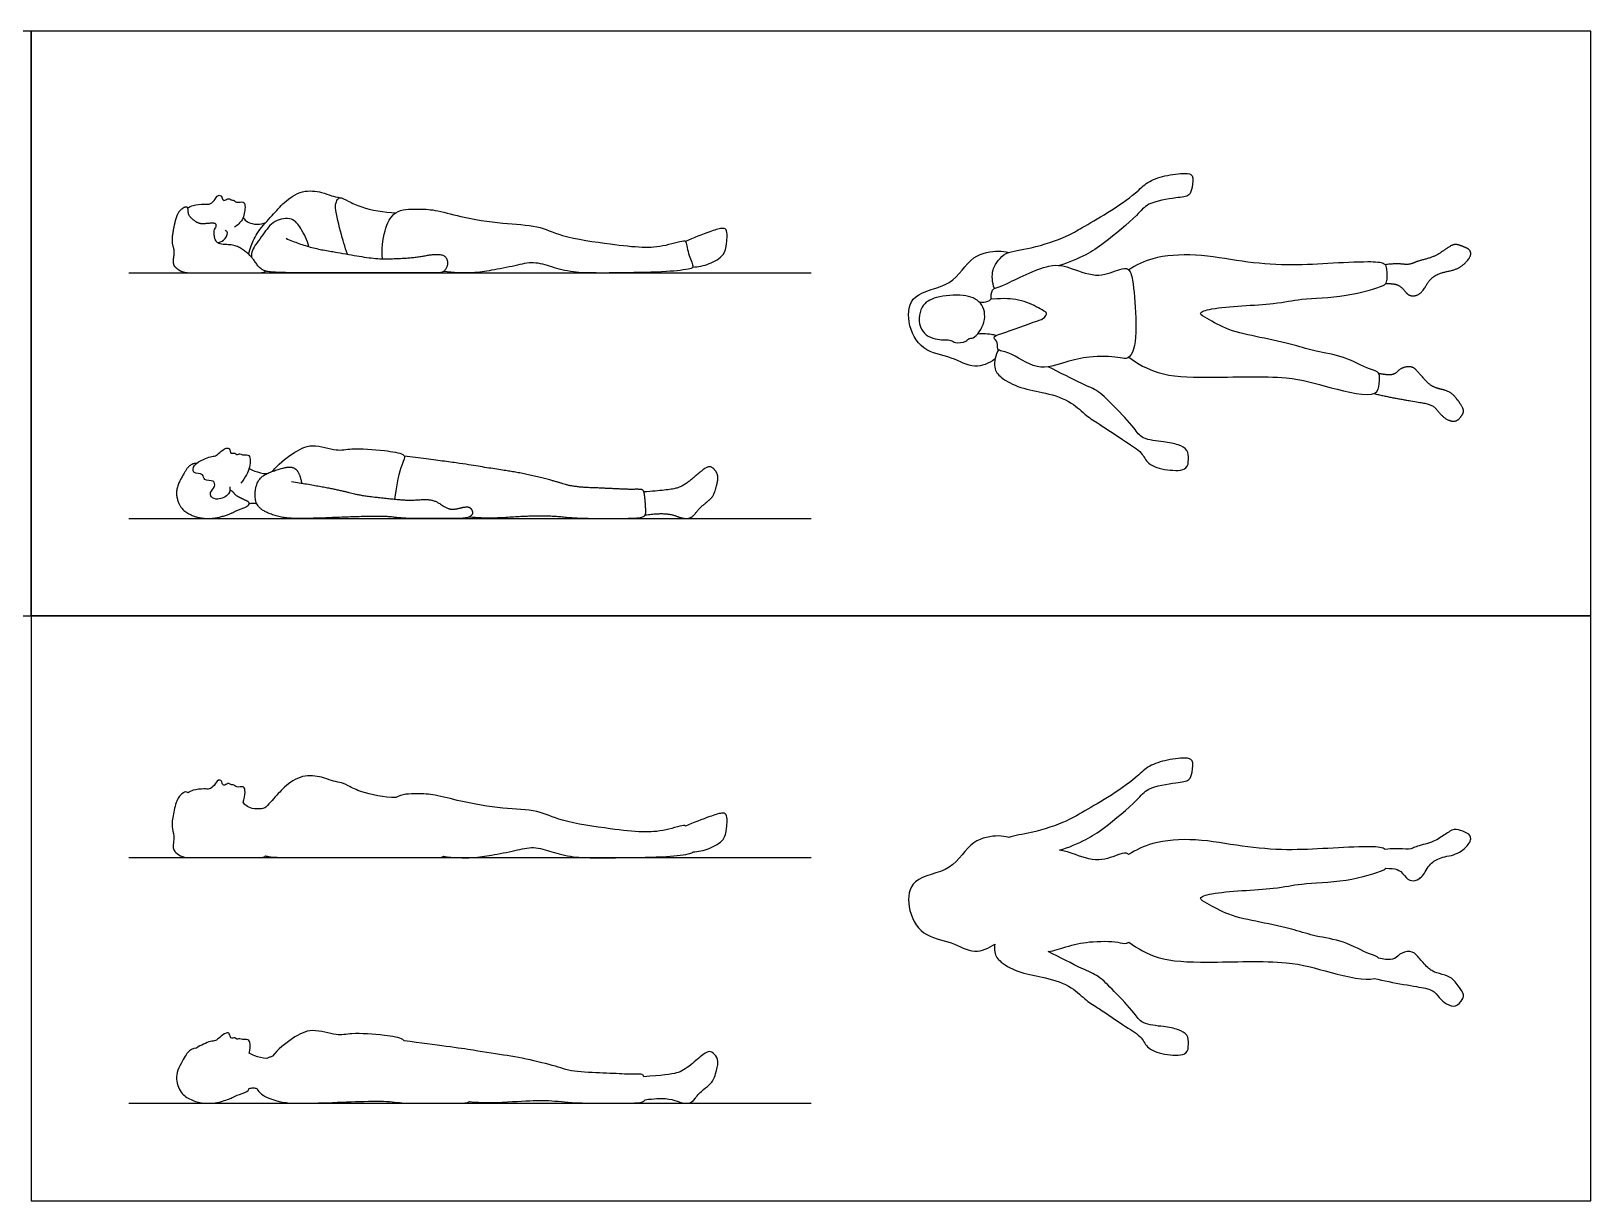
# Model space of a CAD drawing. Header units: millimetres. Extents: x 0.3 to 34.9, y 0.2 to 32.
# Drawn here: x 30.065 to 34.942, y 0.674 to 4.331 of the extents above; entities that cross this region are included whole.
import ezdxf

# ---------------------------------------------------------------- set-up
doc = ezdxf.new("R2010")
doc.units = ezdxf.units.MM
for name, color, linetype, true_color in [('AG-DIAGRAM', 7, 'Continuous', 0xfecc66), ('AG-OUTLINE', 7, 'Continuous', 0x8000ff), ('AG-PEOPLE', 7, 'Continuous', 0x66ccff), ('X-VPRT', 6, 'Continuous', 0xff00ff)]:
    doc.layers.add(name, color=color, linetype=linetype, true_color=true_color)

msp = doc.modelspace()

# ---------------------------------------------------------------- linework, layer by layer
at = {"layer": 'AG-DIAGRAM'}
for points in [[(30.37, 3.5757), (32.5036, 3.5757)], [(30.37, 2.8073), (32.5036, 2.8073)], [(30.37, 1.7469), (32.5036, 1.7469)], [(30.37, 0.9785), (32.5036, 0.9785)]]:
    msp.add_lwpolyline(points, dxfattribs=at)
at = {"layer": 'AG-OUTLINE'}
for points, knots in [([(33.1218, 1.8102), (33.1395, 1.8164), (33.1995, 1.8229), (33.3031, 1.8589), (33.3509, 1.8885), (33.4317, 1.9337), (33.5183, 1.9935), (33.5542, 2.0321), (33.6086, 2.0521), (33.6706, 2.0599), (33.7013, 2.0546), (33.6955, 2.0137), (33.6888, 1.9854), (33.6428, 1.9818), (33.5533, 1.9669), (33.5252, 1.9246), (33.4197, 1.8379), (33.366, 1.8031), (33.3088, 1.7784), (33.2805, 1.7699), (33.2943, 1.7687), (33.3298, 1.7573), (33.4029, 1.7281), (33.466, 1.7589), (33.4897, 1.7624), (33.4961, 1.7571), (33.4968, 1.7564), (33.5205, 1.771), (33.5718, 1.7981), (33.7099, 1.8089), (33.851, 1.78), (33.9458, 1.7723), (34.0352, 1.7711), (34.1169, 1.7757), (34.2386, 1.7823), (34.2893, 1.7797), (34.2981, 1.7729), (34.2989, 1.7722), (34.3215, 1.775), (34.3397, 1.7756), (34.3674, 1.7723), (34.3779, 1.7733), (34.3923, 1.7803), (34.4054, 1.7845), (34.4434, 1.7944), (34.4587, 1.8008), (34.4818, 1.8163), (34.4921, 1.8231), (34.5101, 1.8352), (34.5192, 1.8368), (34.5373, 1.8312), (34.546, 1.8278), (34.5631, 1.8196), (34.5671, 1.8134), (34.5658, 1.7969), (34.5592, 1.787), (34.5341, 1.7637), (34.5182, 1.7561), (34.4801, 1.7488), (34.4654, 1.744), (34.4449, 1.7319), (34.4357, 1.7219), (34.4193, 1.6937), (34.4116, 1.6845), (34.3968, 1.6756), (34.3892, 1.6739), (34.3739, 1.6761), (34.3664, 1.6814), (34.3519, 1.7008), (34.3442, 1.707), (34.3279, 1.7123), (34.3161, 1.7136), (34.3008, 1.7134), (34.299, 1.7111), (34.2851, 1.7023), (34.1715, 1.6684), (34.035, 1.668), (33.9546, 1.6468), (33.7667, 1.6415), (33.7105, 1.6211), (33.7476, 1.601), (33.8116, 1.5637), (33.9067, 1.5458), (34.0141, 1.5222), (34.0824, 1.4992), (34.1688, 1.4888), (34.2458, 1.4441), (34.2741, 1.4396), (34.2786, 1.4322), (34.2787, 1.432), (34.2946, 1.4287), (34.3069, 1.4273), (34.3243, 1.4285), (34.3321, 1.4324), (34.3464, 1.4471), (34.3558, 1.4514), (34.3796, 1.4543), (34.3889, 1.4511), (34.4026, 1.4356), (34.4111, 1.426), (34.4313, 1.4032), (34.4401, 1.3956), (34.455, 1.388), (34.4649, 1.3847), (34.4897, 1.3789), (34.4993, 1.3749), (34.513, 1.3642), (34.5213, 1.3548), (34.541, 1.3275), (34.5453, 1.3179), (34.5429, 1.3069), (34.5386, 1.3), (34.5238, 1.2834), (34.5151, 1.2807), (34.4948, 1.2866), (34.4862, 1.2915), (34.4717, 1.3052), (34.4647, 1.3129), (34.4515, 1.3297), (34.4406, 1.3353), (34.4099, 1.3412), (34.3868, 1.3453), (34.3254, 1.3556), (34.2948, 1.3618), (34.2641, 1.3692), (34.2396, 1.3598), (34.1135, 1.3903), (33.9945, 1.4284), (33.7453, 1.4169), (33.5906, 1.4241), (33.5251, 1.4627), (33.497, 1.4829), (33.4943, 1.481), (33.4842, 1.4764), (33.4615, 1.4859), (33.3704, 1.4859), (33.3111, 1.4718), (33.2643, 1.4558), (33.2448, 1.4532), (33.2802, 1.4356), (33.3494, 1.3992), (33.4037, 1.3785), (33.4512, 1.3288), (33.5145, 1.2637), (33.5374, 1.2246), (33.6069, 1.2193), (33.65, 1.2109), (33.6833, 1.1946), (33.6837, 1.1637), (33.6829, 1.1275), (33.6156, 1.1279), (33.5554, 1.1458), (33.5386, 1.1876), (33.4864, 1.2182), (33.4058, 1.2746), (33.3638, 1.2984), (33.3196, 1.3459), (33.2366, 1.3733), (33.1606, 1.3835), (33.0969, 1.4168), (33.0764, 1.4435), (33.0771, 1.4678), (33.0786, 1.4765), (33.0601, 1.4641), (33.0132, 1.442), (32.9436, 1.4867), (32.8476, 1.4986), (32.8013, 1.5906), (32.8143, 1.6896), (32.9498, 1.6995), (32.9998, 1.8051), (33.089, 1.8173), (33.1112, 1.8129), (33.1218, 1.8102)], [1.154378, 1.154378, 1.154378, 1.154378, 1.594448, 2.201616, 2.627704, 3.171289, 3.755191, 4.16041, 4.586719, 5.038874, 5.312393, 5.649334, 5.93568, 6.301889, 6.828827, 7.238124, 7.886676, 8.359594, 8.892786, 8.892786, 8.892786, 9.175249, 9.700243, 10.165812, 10.450363, 10.487381, 10.487381, 10.487381, 11.004208, 11.659803, 12.345404, 13.020134, 13.020134, 13.658566, 14.292497, 14.699104, 14.742682, 14.742682, 14.742682, 14.863934, 14.863934, 14.985186, 14.985186, 15.106437, 15.106437, 15.227689, 15.227689, 15.348941, 15.348941, 15.470193, 15.470193, 15.591445, 15.591445, 15.712697, 15.712697, 15.833949, 15.833949, 15.955201, 15.955201, 16.076453, 16.076453, 16.197705, 16.197705, 16.318957, 16.318957, 16.440209, 16.440209, 16.561461, 16.561461, 16.682713, 16.682713, 16.803965, 16.803965, 16.803965, 16.942992, 17.562028, 18.230764, 18.767622, 19.552513, 19.903054, 20.191723, 20.685299, 21.251503, 21.843265, 22.323761, 22.85239, 23.388084, 23.70369, 23.712725, 23.712725, 23.712725, 23.839381, 23.839381, 23.966038, 23.966038, 24.092694, 24.092694, 24.21935, 24.21935, 24.346006, 24.346006, 24.472662, 24.472662, 24.599318, 24.599318, 24.725974, 24.725974, 24.85263, 24.85263, 24.979286, 24.979286, 25.105942, 25.105942, 25.232598, 25.232598, 25.359254, 25.359254, 25.48591, 25.48591, 25.612566, 25.612566, 25.739222, 25.739222, 25.865878, 25.865878, 25.865878, 26.509656, 27.1891, 28.074152, 28.781765, 29.359033, 29.359033, 29.359033, 29.471292, 29.760615, 30.291396, 30.783996, 31.124747, 31.124747, 31.124747, 31.741269, 32.167905, 32.634934, 33.174452, 33.544161, 33.997919, 34.386037, 34.705115, 35.007926, 35.30666, 35.738493, 36.184627, 36.53915, 36.978406, 37.540734, 37.937023, 38.379769, 38.90537, 39.410625, 39.879392, 40.226792, 40.417643, 40.417643, 40.417643, 40.88048, 41.379198, 41.921057, 42.468094, 42.97489, 43.582428, 44.172952, 44.676085, 45.0007, 45.0007, 45.0007, 45.0007]), ([(30.5546, 1.9499), (30.5601, 1.9529), (30.571, 1.9588), (30.6053, 1.9629), (30.6221, 1.9597), (30.6382, 1.9715), (30.6484, 1.9917), (30.6617, 1.988), (30.6637, 1.9732), (30.6711, 1.9728), (30.6834, 1.9819), (30.6909, 1.9731), (30.6979, 1.976), (30.7073, 1.964), (30.7318, 1.9728), (30.735, 1.9512), (30.732, 1.9302), (30.728, 1.9201), (30.7305, 1.9161), (30.7371, 1.9084), (30.7557, 1.8986), (30.786, 1.8986), (30.7945, 1.9024), (30.7986, 1.9043), (30.8052, 1.9116), (30.8263, 1.9338), (30.8552, 1.9685), (30.9107, 2.008), (30.9732, 2.0004), (31.003, 1.9874), (31.0213, 1.9834), (31.0301, 1.9815), (31.0359, 1.9821), (31.0601, 1.9693), (31.0988, 1.9497), (31.1693, 1.935), (31.2052, 1.9347), (31.223, 1.9459), (31.2731, 1.9471), (31.3295, 1.9446), (31.4108, 1.9205), (31.5385, 1.8989), (31.6487, 1.8972), (31.7246, 1.8578), (31.876, 1.8366), (31.9745, 1.8252), (32.044, 1.829), (32.1069, 1.8501), (32.111, 1.8461), (32.1115, 1.8448), (32.1358, 1.8566), (32.1844, 1.8744), (32.2219, 1.8873), (32.2438, 1.8847), (32.2401, 1.8362), (32.2338, 1.8007), (32.1848, 1.7722), (32.1512, 1.7654), (32.1336, 1.765), (32.1327, 1.762), (32.1215, 1.7573), (32.0433, 1.7481), (31.9147, 1.7472), (31.7629, 1.7444), (31.6957, 1.7642), (31.6356, 1.7837), (31.5779, 1.7681), (31.5038, 1.7546), (31.445, 1.7444), (31.3843, 1.7468), (31.3548, 1.7514), (31.3505, 1.7484), (31.3451, 1.7469), (31.3272, 1.7469), (31.312, 1.7469), (31.2738, 1.7469), (31.2461, 1.7469), (31.1735, 1.7469), (31.1279, 1.7469), (31.0182, 1.7469), (30.9644, 1.7469), (30.8586, 1.7469), (30.8241, 1.748), (30.8044, 1.7506), (30.801, 1.7513), (30.7978, 1.7524), (30.7948, 1.7498), (30.7924, 1.7483), (30.7867, 1.7472), (30.7805, 1.7469), (30.7635, 1.7469), (30.7476, 1.7469), (30.701, 1.7469), (30.6709, 1.7469), (30.5969, 1.7469), (30.5726, 1.7469), (30.5491, 1.7469), (30.5396, 1.7489), (30.525, 1.7568), (30.5189, 1.7613), (30.5092, 1.7715), (30.5079, 1.7811), (30.5122, 1.8095), (30.5117, 1.8208), (30.5054, 1.8379), (30.5047, 1.8489), (30.5082, 1.8756), (30.511, 1.8906), (30.519, 1.9239), (30.5245, 1.9356), (30.5387, 1.9488), (30.5442, 1.9522), (30.5515, 1.9524), (30.5536, 1.9516), (30.5546, 1.9499)], [0, 0, 0, 0, 0.252356, 0.589093, 0.826965, 1.077738, 1.342506, 1.521588, 1.730037, 1.866694, 2.079938, 2.254112, 2.394584, 2.601382, 2.861833, 3.105827, 3.407506, 3.407506, 3.407506, 3.626383, 3.891895, 4.206749, 4.421386, 4.421386, 4.421386, 4.629603, 5.068913, 5.537856, 5.986604, 6.317062, 6.618074, 6.618074, 6.618074, 6.927137, 7.323533, 7.926429, 7.926429, 7.926429, 8.402538, 8.841133, 9.370374, 10.040126, 10.641729, 11.17652, 11.892387, 12.474709, 12.976434, 13.426287, 13.52218, 13.52218, 13.52218, 14.045558, 14.408092, 14.630614, 15.009172, 15.361237, 15.779183, 16.200593, 16.200593, 16.200593, 16.377203, 16.875547, 17.562889, 18.276804, 18.7618, 19.206917, 19.65407, 20.153975, 20.608615, 21.159063, 21.159063, 21.159063, 21.249785, 21.249785, 21.413079, 21.413079, 21.576374, 21.576374, 21.739668, 21.739668, 21.902963, 21.902963, 22.066258, 22.066258, 22.102574, 22.102574, 22.102574, 22.178134, 22.178134, 22.341429, 22.341429, 22.504723, 22.504723, 22.668018, 22.668018, 22.831312, 22.831312, 22.994607, 22.994607, 23.157902, 23.157902, 23.321196, 23.321196, 23.484491, 23.484491, 23.647786, 23.647786, 23.81108, 23.81108, 23.974375, 23.974375, 24.137669, 24.137669, 24.268699, 24.268699, 24.268699, 24.268699]), ([(30.5822, 1.1511), (30.5885, 1.1563), (30.6059, 1.1639), (30.6249, 1.1731), (30.642, 1.1729), (30.6544, 1.1847), (30.6736, 1.2003), (30.687, 1.1985), (30.6865, 1.1786), (30.7024, 1.1857), (30.7077, 1.1768), (30.7182, 1.1826), (30.7252, 1.1758), (30.7442, 1.1806), (30.7523, 1.1635), (30.7494, 1.1457), (30.7468, 1.1363), (30.7464, 1.1352), (30.752, 1.1319), (30.7635, 1.1256), (30.7891, 1.1194), (30.802, 1.1188), (30.8047, 1.1202), (30.8076, 1.1214), (30.8136, 1.1236), (30.8165, 1.1247), (30.8194, 1.1257), (30.8367, 1.1476), (30.8805, 1.1826), (30.943, 1.2168), (31.0202, 1.187), (31.0676, 1.2), (31.1661, 1.1927), (31.2231, 1.1831), (31.2307, 1.1756), (31.2316, 1.1738), (31.3346, 1.1608), (31.4064, 1.151), (31.4874, 1.1377), (31.523, 1.1321), (31.5844, 1.123), (31.6164, 1.1167), (31.6831, 1.1004), (31.7097, 1.0931), (31.7493, 1.0802), (31.7752, 1.0764), (31.8395, 1.0739), (31.8683, 1.0726), (31.9195, 1.07), (31.9386, 1.0695), (31.9638, 1.07), (31.9718, 1.0696), (31.9778, 1.0678), (31.9797, 1.0655), (31.981, 1.0616), (32.0344, 1.0652), (32.0684, 1.0691), (32.0976, 1.0777), (32.1123, 1.0861), (32.1423, 1.1113), (32.1549, 1.1218), (32.1756, 1.1387), (32.1837, 1.1419), (32.1954, 1.1381), (32.2008, 1.1337), (32.2104, 1.1197), (32.2127, 1.1124), (32.2121, 1.0972), (32.2098, 1.0859), (32.2009, 1.0555), (32.1956, 1.0454), (32.1835, 1.0349), (32.1761, 1.0287), (32.1584, 1.0141), (32.15, 1.0051), (32.1339, 0.9838), (32.1251, 0.9785), (32.106, 0.9785), (32.096, 0.9806), (32.0754, 0.9892), (32.0628, 0.992), (32.0335, 0.9945), (32.0125, 0.9933), (31.9851, 0.9898), (31.983, 0.9863), (31.9789, 0.9837), (31.9639, 0.9797), (31.9286, 0.9785), (31.8056, 0.9785), (31.761, 0.98), (31.7055, 0.986), (31.6795, 0.9875), (31.631, 0.9872), (31.5974, 0.9857), (31.5113, 0.9799), (31.4718, 0.9802), (31.4357, 0.9837), (31.429, 0.9802), (31.4164, 0.9785), (31.3776, 0.9785), (31.356, 0.9785), (31.3104, 0.9785), (31.2876, 0.9785), (31.2423, 0.9785), (31.2211, 0.9797), (31.1818, 0.9848), (31.1546, 0.9857), (31.0851, 0.9843), (31.0476, 0.983), (30.9669, 0.9794), (30.9303, 0.9785), (30.8649, 0.9785), (30.836, 0.9835), (30.7903, 1.0018), (30.7769, 1.0123), (30.7706, 1.0248), (30.7671, 1.0259), (30.7597, 1.0274), (30.7506, 1.0261), (30.7464, 1.0247), (30.7463, 1.024), (30.746, 1.0232), (30.7438, 1.018), (30.737, 1.0137), (30.7136, 1.0056), (30.7042, 1.0016), (30.6896, 0.9939), (30.6783, 0.9898), (30.6476, 0.9807), (30.6329, 0.9785), (30.6047, 0.9785), (30.5913, 0.9805), (30.566, 0.9888), (30.5544, 0.9948), (30.5337, 1.0108), (30.5263, 1.0235), (30.5172, 1.0587), (30.52, 1.0771), (30.5401, 1.1154), (30.5483, 1.1292), (30.5612, 1.1459), (30.5704, 1.1505), (30.5822, 1.1511)], [2.784892, 2.784892, 2.784892, 2.784892, 3.026068, 3.305898, 3.53048, 3.766494, 4.050036, 4.229172, 4.441731, 4.638334, 4.7994, 4.974195, 5.141805, 5.374284, 5.596669, 5.886459, 5.927714, 5.927714, 5.927714, 6.180332, 6.537304, 6.537304, 6.537304, 6.567029, 6.567029, 6.596676, 6.596676, 6.596676, 7.120726, 7.592673, 8.08676, 8.489954, 9.067115, 9.505185, 9.617934, 9.617934, 9.617934, 9.886942, 9.886942, 10.155951, 10.155951, 10.42496, 10.42496, 10.693968, 10.693968, 10.962977, 10.962977, 11.231985, 11.231985, 11.500994, 11.500994, 11.770002, 11.770002, 11.973223, 11.973223, 11.973223, 12.10991, 12.10991, 12.246597, 12.246597, 12.383283, 12.383283, 12.51997, 12.51997, 12.656657, 12.656657, 12.793344, 12.793344, 12.93003, 12.93003, 13.066717, 13.066717, 13.203404, 13.203404, 13.34009, 13.34009, 13.476777, 13.476777, 13.613464, 13.613464, 13.75015, 13.75015, 13.886837, 13.886837, 13.886837, 14.062071, 14.062071, 14.331079, 14.331079, 14.600088, 14.600088, 14.869096, 14.869096, 15.138105, 15.138105, 15.407113, 15.407113, 15.407113, 15.597083, 15.597083, 15.806526, 15.806526, 16.01597, 16.01597, 16.225413, 16.225413, 16.434857, 16.434857, 16.6443, 16.6443, 16.853744, 16.853744, 17.063187, 17.063187, 17.235932, 17.235932, 17.235932, 17.426952, 17.636737, 17.636737, 17.636737, 17.657771, 17.657771, 17.77497, 17.77497, 17.892169, 17.892169, 18.009368, 18.009368, 18.126567, 18.126567, 18.243766, 18.243766, 18.360965, 18.360965, 18.478164, 18.478164, 18.595363, 18.595363, 18.712562, 18.712562, 18.829761, 18.829761, 18.829761, 18.829761])]:
    msp.add_open_spline(points, degree=3, knots=knots, dxfattribs=at)
at = {"layer": 'AG-PEOPLE'}
for points, degree, knots in [([(33.0771, 3.5264), (33.07, 3.5445), (33.0676, 3.5858), (33.0893, 3.6149), (33.1137, 3.6428), (33.1948, 3.6501), (33.3031, 3.6877), (33.3509, 3.7173), (33.4317, 3.7625), (33.5183, 3.8223), (33.5542, 3.8609), (33.6086, 3.8809), (33.6706, 3.8887), (33.7013, 3.8834), (33.6955, 3.8425), (33.6888, 3.8142), (33.6428, 3.8106), (33.5533, 3.7957), (33.5252, 3.7534), (33.4197, 3.6667), (33.366, 3.6319), (33.3088, 3.6072), (33.2805, 3.5987)], 3, [0, 0, 0, 0, 0.432185, 0.764715, 1.087714, 1.594448, 2.201616, 2.627704, 3.171289, 3.755191, 4.16041, 4.586719, 5.038874, 5.312393, 5.649334, 5.93568, 6.301889, 6.828827, 7.238124, 7.886676, 8.359594, 8.892786, 8.892786, 8.892786, 8.892786]), ([(30.5546, 3.7787), (30.5601, 3.7817), (30.571, 3.7876), (30.6053, 3.7917), (30.6221, 3.7885), (30.6382, 3.8003), (30.6484, 3.8205), (30.6617, 3.8168), (30.6637, 3.802), (30.6711, 3.8016), (30.6834, 3.8107), (30.6909, 3.8019), (30.6979, 3.8048), (30.7073, 3.7928), (30.7318, 3.8016), (30.7353, 3.7781), (30.7287, 3.7397), (30.7101, 3.7243), (30.7006, 3.7183)], 3, [0, 0, 0, 0, 0.252356, 0.589093, 0.826965, 1.077738, 1.342506, 1.521588, 1.730037, 1.866694, 2.079938, 2.254112, 2.394584, 2.601382, 2.861833, 3.105827, 3.480568, 3.817852, 3.817852, 3.817852, 3.817852]), ([(30.7447, 3.6341), (30.7471, 3.643), (30.753, 3.6614), (30.7731, 3.7075), (30.8194, 3.7544), (30.8552, 3.7973), (30.9107, 3.8368), (30.9732, 3.8292), (31.003, 3.8162), (31.0213, 3.8122), (31.0301, 3.8103)], 3, [0, 0, 0, 0, 0.306578, 0.713751, 1.185991, 1.625302, 2.094244, 2.542992, 2.873451, 3.174462, 3.174462, 3.174462, 3.174462]), ([(31.0539, 3.6338), (31.0456, 3.6573), (31.0335, 3.701), (31.0118, 3.7849), (31.0224, 3.8042), (31.03, 3.814), (31.0601, 3.7981), (31.0988, 3.7785), (31.1693, 3.7638), (31.2052, 3.7635)], 3, [0, 0, 0, 0, 0.502773, 1.031355, 1.28482, 1.456982, 1.766045, 2.162441, 2.765337, 2.765337, 2.765337, 2.765337]), ([(30.8621, 3.6835), (30.9218, 3.657), (31.043, 3.6356), (31.1431, 3.6187), (31.2121, 3.62), (31.2718, 3.6242), (31.3236, 3.6343), (31.3594, 3.6318), (31.3703, 3.6048), (31.356, 3.5757), (31.3215, 3.5757), (31.2643, 3.5757), (31.1553, 3.5757), (30.9908, 3.5757), (30.8322, 3.5757), (30.7838, 3.5821), (30.7582, 3.6217), (30.7325, 3.6452), (30.703, 3.6627), (30.6583, 3.6647), (30.6502, 3.6685), (30.6395, 3.6772), (30.6357, 3.7089), (30.6456, 3.722), (30.6407, 3.7321), (30.6081, 3.7289), (30.5868, 3.7294), (30.5571, 3.7535), (30.556, 3.7732), (30.5543, 3.7813), (30.5422, 3.7809), (30.5209, 3.7611), (30.5091, 3.7111), (30.5038, 3.671), (30.5133, 3.6453), (30.5068, 3.6028), (30.5214, 3.5876), (30.5433, 3.5757), (30.5784, 3.5757), (30.6894, 3.5757), (30.7592, 3.5757), (30.7848, 3.5757), (30.7933, 3.5772), (30.7978, 3.5812)], 2, [0, 0, 0, 0.163295, 0.326589, 0.489884, 0.653178, 0.816473, 0.979768, 1.143062, 1.306357, 1.469652, 1.632946, 1.796241, 1.959535, 2.12283, 2.286125, 2.449419, 2.612714, 2.776009, 2.939303, 3.102598, 3.265892, 3.429187, 3.592482, 3.755776, 3.919071, 4.082366, 4.24566, 4.408955, 4.572249, 4.735544, 4.898839, 5.062133, 5.225428, 5.388723, 5.552017, 5.715312, 5.878606, 6.041901, 6.205196, 6.36849, 6.531785, 6.69508, 6.770639, 6.770639, 6.770639]), ([(31.164, 3.6194), (31.1598, 3.6484), (31.1674, 3.7059), (31.1971, 3.7741), (31.2731, 3.7759), (31.3295, 3.7734), (31.4108, 3.7493), (31.5385, 3.7277), (31.6487, 3.726), (31.7246, 3.6866), (31.876, 3.6654), (31.9745, 3.654), (32.044, 3.6578), (32.1092, 3.6797), (32.1128, 3.6707), (32.1206, 3.6299), (32.1388, 3.5935), (32.1223, 3.5862), (32.0433, 3.5769), (31.9147, 3.576), (31.7629, 3.5732), (31.6957, 3.593), (31.6356, 3.6125), (31.5779, 3.5969), (31.5038, 3.5834), (31.445, 3.5732), (31.3843, 3.5756), (31.3548, 3.5802)], 3, [0, 0, 0, 0, 0.544245, 1.016046, 1.492155, 1.93075, 2.45999, 3.129743, 3.731346, 4.266137, 4.982004, 5.564326, 6.06605, 6.515903, 6.650996, 7.031544, 7.386478, 7.577488, 8.075832, 8.763174, 9.477088, 9.962085, 10.407202, 10.854354, 11.35426, 11.8089, 12.359347, 12.359347, 12.359347, 12.359347]), ([(30.6481, 3.6704), (30.6545, 3.6713), (30.6673, 3.6742), (30.6839, 3.702), (30.6747, 3.7067), (30.672, 3.7086)], 3, [0, 0, 0, 0, 0.2578298, 0.5566747, 0.7418512, 0.7418512, 0.7418512, 0.7418512]), ([(30.728, 3.7489), (30.7305, 3.7449), (30.7371, 3.7372), (30.7557, 3.7274), (30.786, 3.7274), (30.7945, 3.7312), (30.7986, 3.7332)], 3, [0, 0, 0, 0, 0.218878, 0.484389, 0.799243, 1.01388, 1.01388, 1.01388, 1.01388]), ([(30.9335, 3.6575), (30.929, 3.6777), (30.9094, 3.7138), (30.883, 3.7513), (30.8213, 3.7416), (30.7915, 3.6953), (30.753, 3.6474), (30.7541, 3.6316), (30.754, 3.6246)], 3, [0, 0, 0, 0, 0.457766, 0.831625, 1.247875, 1.686826, 2.132184, 2.397961, 2.397961, 2.397961, 2.397961]), ([(32.1336, 3.5938), (32.1512, 3.5942), (32.1848, 3.601), (32.2338, 3.6295), (32.2401, 3.665), (32.2438, 3.7135), (32.2219, 3.7161), (32.1844, 3.7032), (32.1358, 3.6854), (32.1115, 3.6736)], 3, [0, 0, 0, 0, 0.42141, 0.839356, 1.191421, 1.569979, 1.792501, 2.155035, 2.678413, 2.678413, 2.678413, 2.678413]), ([(33.0786, 3.3053), (33.0601, 3.2929), (33.0132, 3.2708), (32.9436, 3.3155), (32.8476, 3.3274), (32.8013, 3.4194), (32.8143, 3.5184), (32.9498, 3.5283), (32.9998, 3.6339), (33.089, 3.6461), (33.1112, 3.6417), (33.1218, 3.639)], 3, [0, 0, 0, 0, 0.462837, 0.961555, 1.503414, 2.050451, 2.557247, 3.164785, 3.755309, 4.258442, 4.583057, 4.583057, 4.583057, 4.583057]), ([(33.497, 3.3117), (33.5251, 3.2915), (33.5906, 3.2529), (33.7453, 3.2457), (33.9945, 3.2572), (34.1146, 3.2187), (34.2747, 3.1801), (34.2804, 3.2283), (34.2844, 3.2668), (34.2458, 3.2729), (34.1688, 3.3176), (34.0824, 3.328), (34.0141, 3.351), (33.9067, 3.3746), (33.8116, 3.3925), (33.7476, 3.4298), (33.7105, 3.4499), (33.7667, 3.4703), (33.9546, 3.4756), (34.035, 3.4968), (34.1715, 3.4972), (34.2918, 3.5331), (34.3057, 3.5453), (34.3061, 3.5873), (34.2986, 3.608), (34.2386, 3.6111), (34.1169, 3.6045), (34.0352, 3.5999), (33.9458, 3.6011), (33.851, 3.6088), (33.7099, 3.6377), (33.5718, 3.6269), (33.5205, 3.5998), (33.4968, 3.5852)], 3, [0, 0, 0, 0, 0.577268, 1.284881, 2.169933, 2.849377, 3.51344, 3.839145, 4.162162, 4.477768, 5.013461, 5.54209, 6.022587, 6.614348, 7.180552, 7.674128, 7.962797, 8.313338, 9.098229, 9.635087, 10.303823, 10.922859, 11.146302, 11.500087, 11.742499, 12.149106, 12.783037, 13.421469, 13.421469, 14.0962, 14.7818, 15.437396, 15.954222, 15.954222, 15.954222, 15.954222]), ([(33.0761, 3.3728), (33.0765, 3.3688), (33.0912, 3.3583), (33.0811, 3.3312), (33.1293, 3.3302), (33.2079, 3.2644), (33.3023, 3.2985), (33.3704, 3.3147), (33.4615, 3.3147), (33.4889, 3.3033), (33.5188, 3.3285), (33.5209, 3.4376), (33.5123, 3.5473), (33.4989, 3.5925), (33.466, 3.5877), (33.4029, 3.5569), (33.3181, 3.5907), (33.2495, 3.6109), (33.115, 3.5397), (33.0846, 3.5291), (33.0689, 3.5242), (33.0653, 3.4965), (33.0694, 3.4921), (33.1141, 3.4975), (33.1777, 3.4885), (33.2281, 3.458), (33.2437, 3.4504), (33.2326, 3.4321), (33.2085, 3.425), (33.1054, 3.3871), (33.0756, 3.3777), (33.0761, 3.3728)], 3, [0, 0, 0, 0, 0.24393, 0.495697, 0.835955, 1.396404, 1.938133, 2.430733, 2.961515, 3.250837, 3.551995, 4.14041, 4.755866, 5.099815, 5.384366, 5.849934, 6.374929, 6.859414, 7.544189, 7.8634, 8.073222, 8.35495, 8.467458, 8.824157, 9.300688, 9.73161, 9.93223, 10.150154, 10.441105, 11.049699, 11.347063, 11.347063, 11.347063, 11.347063]), ([(33.0108, 3.3727), (33.0056, 3.3702), (32.9973, 3.3724), (32.9891, 3.359), (32.953, 3.354), (32.9416, 3.3682), (32.8971, 3.3627), (32.8362, 3.3913), (32.8424, 3.4757), (32.8958, 3.5025), (32.9791, 3.5105), (33.0408, 3.4876), (33.0548, 3.4218), (33.0221, 3.378), (33.0108, 3.3727)], 3, [0, 0, 0, 0, 0.202274, 0.41026, 0.734116, 0.959212, 1.323137, 1.760873, 2.229686, 2.648006, 3.165074, 3.600701, 4.037221, 4.473784, 4.473784, 4.473784, 4.473784]), ([(33.0289, 3.4851), (33.0386, 3.4824), (33.0604, 3.4858), (33.0649, 3.4921), (33.0673, 3.4948)], 3, [0, 0, 0, 0, 0.3119722, 0.4975707, 0.4975707, 0.4975707, 0.4975707]), ([(33.0251, 3.3852), (33.0402, 3.3868), (33.071, 3.3839), (33.0792, 3.381), (33.0833, 3.3797)], 3, [0, 0, 0, 0, 0.3828312, 0.586923, 0.586923, 0.586923, 0.586923]), ([(33.0897, 3.3353), (33.0799, 3.3195), (33.0717, 3.2785), (33.0969, 3.2456), (33.1606, 3.2123), (33.2366, 3.2021), (33.3196, 3.1747), (33.3638, 3.1272), (33.4058, 3.1034), (33.4864, 3.047), (33.5386, 3.0164), (33.5554, 2.9746), (33.6156, 2.9567), (33.6829, 2.9563), (33.6837, 2.9925), (33.6833, 3.0234), (33.65, 3.0397), (33.6069, 3.0481), (33.5374, 3.0534), (33.5145, 3.0925), (33.4512, 3.1576), (33.4037, 3.2073), (33.3494, 3.228), (33.2802, 3.2644), (33.2448, 3.282)], 3, [0, 0, 0, 0, 0.423366, 0.770766, 1.239533, 1.744788, 2.270389, 2.713135, 3.109424, 3.671752, 4.111008, 4.465531, 4.911665, 5.343498, 5.642232, 5.945043, 6.264121, 6.652239, 7.105997, 7.475706, 8.015224, 8.482253, 8.908889, 9.525411, 9.525411, 9.525411, 9.525411]), ([(30.686, 2.9069), (30.6866, 2.8993), (30.6875, 2.881), (30.6491, 2.8632), (30.6273, 2.8733), (30.6228, 2.8905), (30.6413, 2.905), (30.6382, 2.9296), (30.6024, 2.9232), (30.6064, 2.9503), (30.5666, 2.9458), (30.5734, 2.9785), (30.6036, 2.9916), (30.6249, 3.0019), (30.642, 3.0017), (30.6544, 3.0135), (30.6736, 3.0291), (30.687, 3.0273), (30.6865, 3.0074), (30.7024, 3.0145), (30.7077, 3.0056), (30.7182, 3.0114), (30.7252, 3.0046), (30.7442, 3.0094), (30.7523, 2.9923), (30.7481, 2.9666), (30.7393, 2.9436), (30.7278, 2.926), (30.7211, 2.9181)], 3, [0, 0, 0, 0, 0.274093, 0.622619, 0.887377, 1.099488, 1.365487, 1.602004, 1.897166, 2.129909, 2.431997, 2.696219, 3.026068, 3.305898, 3.53048, 3.766494, 4.050036, 4.229172, 4.441731, 4.638334, 4.7994, 4.974195, 5.141805, 5.374284, 5.596669, 5.886459, 6.174257, 6.493318, 6.493318, 6.493318, 6.493318]), ([(30.8194, 2.9545), (30.8367, 2.9764), (30.8805, 3.0114), (30.943, 3.0456), (31.0202, 3.0158), (31.0676, 3.0288), (31.1661, 3.0215), (31.2267, 3.0113), (31.2355, 2.9976), (31.2165, 2.9624), (31.2051, 2.9008), (31.2017, 2.8679)], 3, [0, 0, 0, 0, 0.52405, 0.995997, 1.490084, 1.893278, 2.470439, 2.908509, 3.093351, 3.433044, 4.003885, 4.003885, 4.003885, 4.003885]), ([(30.7464, 2.964), (30.752, 2.9607), (30.7635, 2.9544), (30.7891, 2.9482), (30.802, 2.9476)], 3, [0, 0, 0, 0, 0.2526182, 0.6095902, 0.6095902, 0.6095902, 0.6095902]), ([(30.8787, 2.9232), (30.959, 2.9103), (31.0453, 2.8927), (31.0916, 2.8797), (31.206, 2.8671), (31.253, 2.8639), (31.3197, 2.8692), (31.3653, 2.8387), (31.3863, 2.8348), (31.4312, 2.8464), (31.4432, 2.8355), (31.4467, 2.8201), (31.4284, 2.8073), (31.3674, 2.8073), (31.299, 2.8073), (31.2309, 2.8073), (31.172, 2.8148), (31.0678, 2.8127), (30.9467, 2.8073), (30.8485, 2.8073), (30.7734, 2.8374), (30.7618, 2.8864), (30.7787, 2.9394), (30.8425, 2.9632), (30.8829, 2.9713), (30.9038, 2.9507), (30.9112, 2.9179)], 2, [0, 0, 0, 0.209444, 0.418887, 0.628331, 0.837774, 1.047218, 1.256661, 1.466105, 1.675548, 1.884992, 2.094435, 2.303879, 2.513322, 2.722766, 2.932209, 3.141653, 3.351096, 3.56054, 3.769983, 3.979427, 4.18887, 4.398314, 4.607757, 4.817201, 5.026644, 5.173699, 5.173699, 5.173699]), ([(30.7464, 2.8535), (30.7506, 2.8549), (30.7597, 2.8562), (30.7671, 2.8547), (30.7706, 2.8536)], 3, [0, 0, 0, 0, 0.2097847, 0.4008049, 0.4008049, 0.4008049, 0.4008049])]:
    msp.add_open_spline(points, degree=degree, knots=knots, dxfattribs=at)
for points in [[(34.3008, 3.5422), (34.3238, 3.5424), (34.3483, 3.5344), (34.3701, 3.5054), (34.3931, 3.5022), (34.4152, 3.5155), (34.4398, 3.5577), (34.4705, 3.5758), (34.5278, 3.5867), (34.5654, 3.6216), (34.5674, 3.6463), (34.5418, 3.6586), (34.5147, 3.667), (34.4875, 3.6489), (34.4529, 3.6257), (34.3959, 3.6108), (34.3744, 3.6003), (34.3328, 3.6052), (34.2989, 3.601)], [(34.2641, 3.198), (34.3101, 3.187), (34.4022, 3.1715), (34.4482, 3.1627), (34.468, 3.1375), (34.4898, 3.1168), (34.5201, 3.108), (34.5423, 3.133), (34.5459, 3.1495), (34.5164, 3.1904), (34.4959, 3.2063), (34.4587, 3.2149), (34.4363, 3.2263), (34.406, 3.2605), (34.3855, 3.2838), (34.3499, 3.2795), (34.3286, 3.2576), (34.3026, 3.2558), (34.2787, 3.2608)], [(30.5822, 2.9799), (30.5645, 2.9789), (30.5451, 2.9538), (30.515, 2.8963), (30.5285, 2.8435), (30.5596, 2.8196), (30.5976, 2.8073), (30.64, 2.8073), (30.6859, 2.8208), (30.7078, 2.8323), (30.7428, 2.8445), (30.7486, 2.8579), (30.7334, 2.865), (30.7039, 2.8793), (30.6942, 2.8943), (30.6861, 2.8952)], [(31.4357, 2.8125), (31.4898, 2.8073), (31.6189, 2.8159), (31.6917, 2.8164), (31.7748, 2.8073), (31.9594, 2.8073), (31.9866, 2.8146), (31.9871, 2.8354), (31.984, 2.8765), (31.9803, 2.8958), (31.9701, 2.899), (31.9323, 2.8981), (31.8555, 2.9021), (31.7592, 2.9058), (31.6998, 2.9251), (31.5998, 2.9496), (31.5077, 2.9632), (31.3862, 2.9831), (31.2316, 3.0026)], [(31.9851, 2.8186), (32.0261, 2.8239), (32.0702, 2.8202), (32.1012, 2.8073), (32.1299, 2.8073), (32.154, 2.8392), (32.1805, 2.8611), (32.1986, 2.8768), (32.212, 2.9222), (32.2129, 2.945), (32.1984, 2.966), (32.1807, 2.9717), (32.1498, 2.9464), (32.1049, 2.9086), (32.0611, 2.8958), (31.981, 2.8904)]]:
    msp.add_open_spline(points, degree=2, dxfattribs=at)
at = {"layer": 'X-VPRT'}
for points in [[(25.1884, 4.3313), (25.1884, 2.5025), (30.0652, 2.5025), (30.0652, 4.3313)], [(30.0652, 4.3313), (30.0652, 2.5025), (34.942, 2.5025), (34.942, 4.3313)], [(30.0652, 2.5025), (30.0652, 0.6737), (34.942, 0.6737), (34.942, 2.5025)]]:
    msp.add_lwpolyline(points, close=True, dxfattribs=at)

doc.saveas('drawing.dxf')
